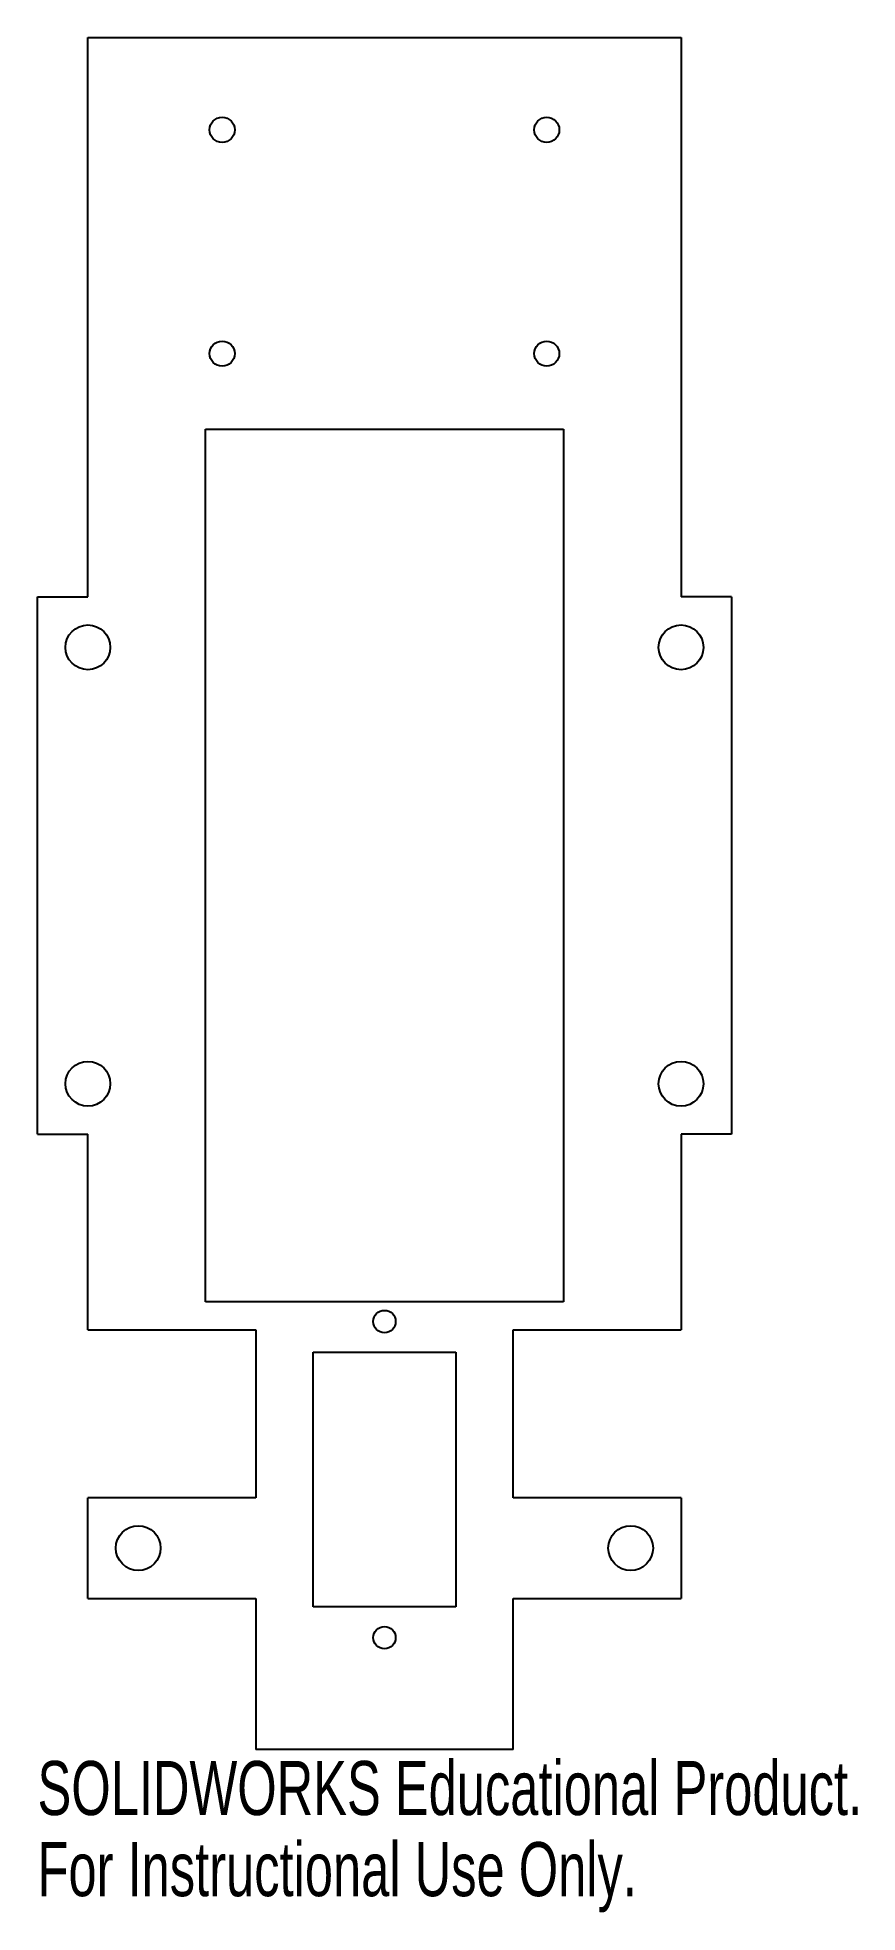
# Model space of a CAD drawing. Header units: millimetres. Extents: x -17 to 56, y -91 to 76.
import ezdxf

# ---------------------------------------------------------------- set-up
doc = ezdxf.new("R2010")
doc.units = ezdxf.units.MM
doc.styles.add('SLDTEXTSTYLE0', font='TXT', dxfattribs={"width": 0.7})

msp = doc.modelspace()

# ---------------------------------------------------------------- linework, layer by layer
at = {"color": 7, "linetype": 'Continuous', "lineweight": 25}
for p, q in [((-12.94, 76.5), (40.06, 76.5)), ((-12.94, 26.5), (-12.94, 76.5)), ((40.06, 76.5), (40.06, 26.5)), ((-2.44, -36.5), (-2.44, 41.5)), ((-2.44, 41.5), (29.56, 41.5)), ((29.56, 41.5), (29.56, -36.5)), ((-17.44, 26.5), (-12.94, 26.5)), ((-17.44, -21.5), (-17.44, 26.5)), ((44.56, 26.5), (40.06, 26.5)), ((44.56, 26.5), (44.56, -21.5)), ((-17.44, -21.5), (-12.94, -21.5)), ((-12.94, -39), (-12.94, -21.5)), ((40.06, -21.5), (40.06, -39)), ((44.56, -21.5), (40.06, -21.5)), ((29.56, -36.5), (-2.44, -36.5)), ((-12.94, -39), (2.06, -39)), ((2.06, -39), (2.06, -54)), ((25.06, -54), (25.06, -39)), ((25.06, -39), (40.06, -39)), ((7.18, -63.75), (7.18, -41)), ((7.18, -41), (19.93, -41)), ((19.93, -41), (19.93, -63.75)), ((2.06, -54), (-12.94, -54)), ((-12.94, -63), (-12.94, -54)), ((40.06, -54), (25.06, -54)), ((40.06, -54), (40.06, -63)), ((-12.94, -63), (2.06, -63)), ((2.06, -63), (2.06, -76.5)), ((25.06, -76.5), (25.06, -63)), ((25.06, -63), (40.06, -63)), ((19.93, -63.75), (7.18, -63.75)), ((25.06, -76.5), (2.06, -76.5))]:
    msp.add_line(p, q, dxfattribs=at)
for centre, radius in [((-0.94, 68.25), 1.12), ((28.06, 68.25), 1.12), ((-0.94, 48.25), 1.12), ((28.06, 48.25), 1.12), ((-12.94, 22), 2), ((40.06, 22), 2), ((-12.94, -17), 2), ((40.06, -17), 2), ((13.56, -38.25), 1), ((-8.44, -58.5), 2), ((35.56, -58.5), 2), ((13.56, -66.5), 1)]:
    msp.add_circle(centre, radius, dxfattribs=at)

# ---------------------------------------------------------------- texts
at = {"color": 7, "linetype": 'Continuous', "char_height": 4.8336, "attachment_point": 1, "style": 'SLDTEXTSTYLE0'}
for s, insert in [('SOLIDWORKS Educational Product.', (-17.44, -77.52)), ('For Instructional Use Only.', (-17.44, -84.77))]:
    msp.add_mtext(s, dxfattribs=dict(at, insert=insert))

doc.saveas('drawing.dxf')
